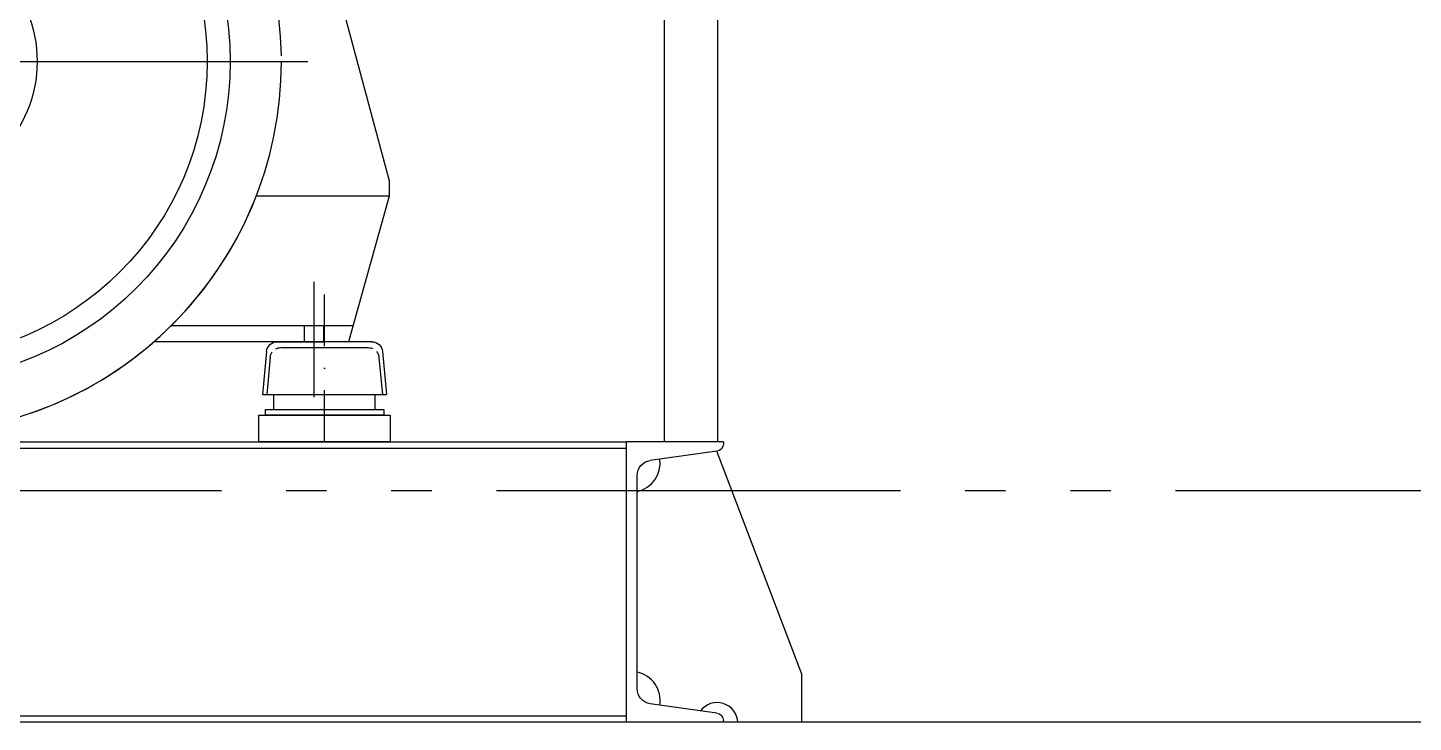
# Model space of a CAD drawing. Extents: x 33214 to 95067, y 8279 to 51908.
# Drawn here: x 64201 to 65486, y 11914 to 12558 of the extents above; entities that cross this region are included whole.
import ezdxf

# ---------------------------------------------------------------- set-up
doc = ezdxf.new("R2010")
doc.units = 0
doc.header["$LTSCALE"] = 300
doc.header["$MEASUREMENT"] = 0
for name, pattern in [('DASHDOT', [1, 0.5, -0.25, 0, -0.25]), ('DASHEDTHIN0', [4, 2.5, -1.5]), ('HIDDEN2', [0.1875, 0.125, -0.0625]), ('PHANTOM', [2.1, 1.25, -0.2, 0.125, -0.2, 0.125, -0.2]), ('SNT-025', [0.74, 0.4, -0.17, 0, -0.17])]:
    doc.linetypes.add(name, pattern=pattern)
doc.layers.get('0').update_dxf_attribs({"linetype": 'CONTINUOUS'})
for name, color, linetype in [('DAMPER', 6, 'CONTINUOUS'), ('Engine_eq', 3, 'CONTINUOUS'), ('GENERATORSETT', 1, 'CONTINUOUS'), ('HIDDLN-LMEC0', 3, 'DASHEDTHIN0'), ('INNERG-LMEK0', 2, 'CONTINUOUS'), ('S0CO1', 1, 'CONTINUOUS'), ('S0CO3', 3, 'CONTINUOUS'), ('S0PH1', 1, 'PHANTOM')]:
    doc.layers.add(name, color=color, linetype=linetype)

# ---------------------------------------------------------------- blocks, each defined once
blk = doc.blocks.new('U260')
at = {"layer": 'S0CO3', "linetype": 'Continuous'}
for p, q in [((-225, 650), (0, 650)), ((-225, 650), (-225, 645.9)), ((0, 0), (0, 650)), ((-209.9, 628.6), (-55.2, 607)), ((-25, 77.7), (-25, 572.3)), ((-209.9, 21.4), (-55.2, 43)), ((-225, 0), (-225, 4.1)), ((-225, 0), (0, 0))]:
    blk.add_line(p, q, dxfattribs=at)
for centre, radius, start, end in [((-207.5, 645.9), 17.5, 180, 262.0611), ((-60, 572.3), 35, 0, 82.0611), ((-60, 77.7), 35, 277.9389, 0), ((-207.5, 4.1), 17.5, 97.9389, 180)]:
    blk.add_arc(centre, radius, start, end, dxfattribs=at)
blk = doc.blocks.new('MOTORLABBER')
at = {"layer": 'DAMPER'}
for p, q in [((-109.6, 232.5), (0, 232.5)), ((109.6, 232.5), (0, 232.5)), ((-134.5, 209.7), (-143.8, 110)), ((-126.2, 196.1), (-134.2, 110)), ((101.3, 218.9), (-101.3, 218.9)), ((126.2, 196.1), (134.2, 110)), ((134.5, 209.7), (143.8, 110)), ((-117.5, 110), (-143.8, 110)), ((-117.5, 75), (-117.5, 110)), ((117.5, 110), (-117.5, 110)), ((117.5, 75), (117.5, 110)), ((143.8, 110), (117.5, 110)), ((-137.5, 75), (-137.5, 62.5)), ((137.5, 75), (-137.5, 75)), ((137.5, 75), (137.5, 62.5)), ((-137.5, 62.5), (137.5, 62.5))]:
    blk.add_line(p, q, dxfattribs=at)
for centre, start, end in [((-109.6, 207.5), 90, 174.9575), ((109.6, 207.5), 5.0425, 90), ((-101.3, 193.9), 139.1713, 174.9575), ((-101.3, 193.9), 90, 115.1486), ((101.3, 193.9), 61.4161, 90), ((101.3, 193.9), 5.0425, 37.5712)]:
    blk.add_arc(centre, 25, start, end, dxfattribs=at)
at = {"layer": 'Engine_eq'}
blk.add_lwpolyline([(-152.4, 0), (152.4, 0), (152.4, 62.5), (-152.4, 62.5)], close=True, dxfattribs=at)
at = {"layer": 'HIDDLN-LMEC0'}
blk.add_line((-37.5, 0), (-62.5, 0), dxfattribs=at)
at = {"layer": 'INNERG-LMEK0'}
for p, q in [((-37.5, 0), (137.5, 0)), ((0, 0), (-37.5, 0))]:
    blk.add_line(p, q, dxfattribs=at)
at = {"layer": 'S0PH1', "linetype": 'SNT-025'}
blk.add_line((0, 0), (0, 386.9), dxfattribs=at)
blk = doc.blocks.new('HOVEDMOTOR-CENTER')
at = {"color": 1}
for p, q in [((820, 150.1), (765.9, 351.8)), ((32.8, 260), (744.6, 260)), ((820, 150.1), (820, 135)), ((820, 135), (696.6, 135)), ((820, 135), (782.1, 0)), ((618, 15.1), (786.3, 15.1)), ((782.1, 0), (601.8, 0))]:
    blk.add_line(p, q, dxfattribs=at)
at = {"color": 1, "linetype": 'DASHDOT'}
blk.add_line((750, 55.7), (750, -51.3), dxfattribs=at)
at = {"color": 1, "linetype": 'HIDDEN2'}
for p, q in [((741, 15.1), (741, 0)), ((759, 15.1), (759, 0))]:
    blk.add_line(p, q, dxfattribs=at)
at = {"color": 1}
for radius in [297.4, 276.1, 118.4]:
    blk.add_circle((375, 260), radius, dxfattribs=at)
for start, end in [(0.8967, 0), (202.5822, 292.5), (292.5, 337.4178)]:
    blk.add_arc((375, 260), 345, start, end, dxfattribs=at)
at = {"layer": 'GENERATORSETT'}
blk.add_line((1075, 1347), (1075, -93), dxfattribs=at)
blk.add_lwpolyline([(1125, -93), (1125, 1397), (-375, 1397), (-375, -93)], dxfattribs=at)

msp = doc.modelspace()

# ---------------------------------------------------------------- linework, layer by layer
at = {"layer": 'S0CO3', "linetype": 'Continuous'}
for p, q in [((63436.4, 12174.1), (64756.4, 12174.1)), ((63436.4, 12168.5), (64756.4, 12168.5)), ((64919.2, 11958.6), (64840.4, 12165.5)), ((64919.2, 11914.1), (64919.2, 11958.6)), ((64756.4, 11919.7), (63436.4, 11919.7)), ((66946.4, 11914.1), (61246.4, 11914.1))]:
    msp.add_line(p, q, dxfattribs=at)
for centre, radius, start, end in [((64760.6, 12154.7), 27.2, 282.338, 7.2818), ((64760.6, 11934.1), 27.2, 351.3911, 77.662), ((64840.5, 11912.8), 19.5, 3.7566, 142.1516)]:
    msp.add_arc(centre, radius, start, end, dxfattribs=at)
at = {"layer": 'S0PH1', "flags": 128}
msp.add_lwpolyline([(59595.8, 12129.1), (68595.8, 12129.1)], dxfattribs=at)

# ---------------------------------------------------------------- block references
at = {"layer": 'S0CO1', "linetype": 'Continuous'}
msp.add_blockref('HOVEDMOTOR-CENTER', (63716.4, 12267.1), dxfattribs=at)
at = {"layer": 'S0CO3', "linetype": 'Continuous', "xscale": -0.4000000000014552, "yscale": 0.4000000000014552, "zscale": 0.4}
msp.add_blockref('U260', (64756.4, 11914.1), dxfattribs=at)
at = {"layer": 'S0PH1', "linetype": 'SNT-025', "xscale": -0.4000000000014552, "yscale": 0.4000000000014552, "zscale": 0.4}
msp.add_blockref('MOTORLABBER', (64476.4, 12174.1), dxfattribs=at)

doc.saveas('drawing.dxf')
